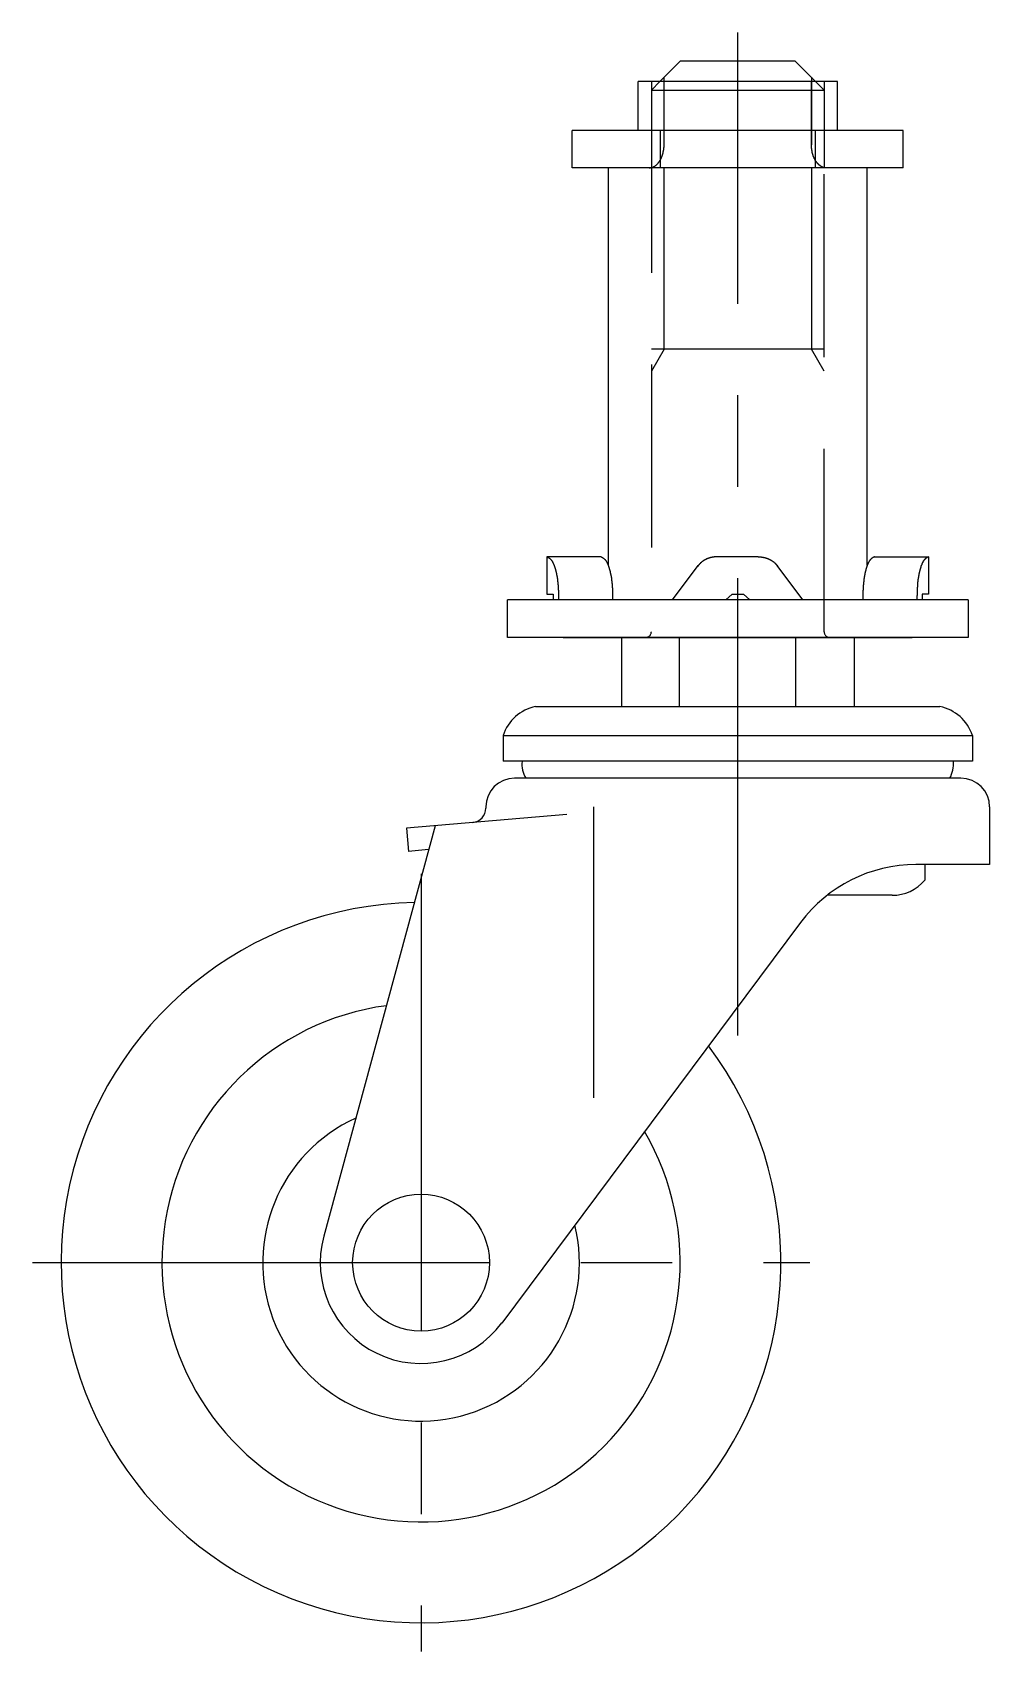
# Model space of a CAD drawing. Extents: x -158 to 42, y -44 to 169.
# Drawn here: x -27 to 39.5, y -27 to 85.4 of the extents above; entities that cross this region are included whole.
import ezdxf

# ---------------------------------------------------------------- set-up
doc = ezdxf.new("R2010")
doc.units = 0
doc.linetypes.add('CENTER', pattern=[50.8, 31.75, -6.35, 6.35, -6.35])
doc.linetypes.add('DASHED', pattern=[19.05, 12.7, -6.35])
doc.layers.get('0').update_dxf_attribs({"linetype": 'CONTINUOUS'})
doc.layers.add('CENTER', color=1, linetype='CONTINUOUS')

msp = doc.modelspace()

# ---------------------------------------------------------------- linework, layer by layer
at = {"color": 7, "linetype": 'CONTINUOUS'}
for p, q in [((18, 83.4), (16.6, 82)), ((26, 83.4), (18, 83.4)), ((27.4, 82), (26, 83.4)), ((28.92, 82), (15.08, 82)), ((15.08, 78.6), (15.08, 82)), ((28.92, 78.6), (28.92, 82)), ((33.5, 78.6), (10.5, 78.6)), ((10.5, 76), (10.5, 78.6)), ((16.61, 78.6), (16.61, 76)), ((27.39, 78.6), (27.39, 76)), ((33.5, 76), (33.5, 78.6)), ((33.5, 76), (10.5, 76)), ((13, 76), (13, 48.41)), ((31, 76), (13, 76)), ((31, 48.41), (31, 76)), ((12.51, 49), (8.75, 49)), ((8.75, 49), (8.75, 46.4)), ((17.47, 46), (19.26, 48.39)), ((23.42, 49), (20.58, 49)), ((26.53, 46), (24.74, 48.39)), ((31.49, 49), (35.25, 49)), ((35.25, 49), (35.25, 46.4)), ((8.75, 46.4), (9.19, 46.4)), ((9.19, 46.4), (9.19, 46)), ((21.17, 46), (21.61, 46.4)), ((21.61, 46.4), (22.39, 46.4)), ((22.39, 46.4), (22.83, 46)), ((34.81, 46.4), (34.81, 46)), ((35.25, 46.4), (34.81, 46.4)), ((38, 46), (6, 46)), ((6, 43.4), (6, 46)), ((38, 46), (38, 43.4)), ((38, 43.4), (6, 43.4)), ((9.88, 43.4), (34.12, 43.4)), ((13.92, 43.4), (13.92, 38.6)), ((17.96, 38.6), (17.96, 43.4)), ((26.04, 38.6), (26.04, 43.4)), ((30.08, 43.4), (30.08, 38.6)), ((7.95, 38.6), (36.05, 38.6)), ((5.7, 36.6), (38.3, 36.6)), ((5.7, 36.6), (5.7, 34.8)), ((38.3, 36.6), (38.3, 34.8)), ((38.3, 34.8), (5.7, 34.8)), ((37.5, 33.63), (6.5, 33.63)), ((4.5, 31.63), (4.5, 31.55)), ((11.98, 31.63), (11.98, 11.45)), ((39.5, 31.63), (39.5, 27.63)), ((10.12, 31.12), (-1, 30.15)), ((0.98, 30.32), (-6.76, 1.84)), ((-1, 30.15), (-0.86, 28.55)), ((0.53, 28.68), (-0.86, 28.55)), ((39.5, 27.63), (34.38, 27.63)), ((35, 27.63), (35, 26.55)), ((32.72, 25.5), (28.21, 25.5)), ((26.37, 23.61), (5.61, -4.19))]:
    msp.add_line(p, q, dxfattribs=at)
at = {"color": 3, "linetype": 'DASHED'}
for p, q in [((16.88, 77.6), (16.88, 82.28)), ((27.12, 82.28), (27.12, 77.6)), ((16, 81.4), (16.6, 82)), ((16, 82), (16, 76.1)), ((16, 81.4), (16, 43.8)), ((16, 81.4), (28, 81.4)), ((16.88, 77.6), (16.88, 82)), ((27.12, 77.6), (27.12, 82)), ((28, 81.4), (27.4, 82)), ((28, 82), (28, 76.1)), ((28, 43.8), (28, 81.4)), ((16.88, 63.4), (16.88, 76)), ((27.12, 76), (27.12, 63.4)), ((28, 63.4), (16, 63.4)), ((16.88, 63.4), (16, 61.88)), ((28, 61.88), (27.12, 63.4))]:
    msp.add_line(p, q, dxfattribs=at)
for points in [[(15.85, 76, 0), (15.87, 76, 0), (15.88, 76, 0), (15.89, 76, 0), (15.9, 76, 0), (15.92, 76, 0), (15.93, 76, 0), (15.94, 76.01, 0), (15.95, 76.01, 0), (15.97, 76.01, 0), (15.98, 76.01, 0), (15.99, 76.01, 0), (16, 76.02, 0), (16.02, 76.02, 0), (16.03, 76.02, 0), (16.04, 76.03, 0), (16.05, 76.03, 0), (16.07, 76.03, 0), (16.08, 76.04, 0), (16.09, 76.04, 0), (16.1, 76.05, 0), (16.12, 76.05, 0), (16.13, 76.06, 0), (16.14, 76.06, 0), (16.15, 76.07, 0), (16.16, 76.07, 0), (16.18, 76.08, 0), (16.19, 76.09, 0), (16.2, 76.09, 0), (16.21, 76.1, 0), (16.22, 76.11, 0), (16.23, 76.11, 0), (16.25, 76.12, 0), (16.26, 76.13, 0), (16.27, 76.14, 0), (16.28, 76.15, 0), (16.29, 76.15, 0), (16.3, 76.16, 0), (16.32, 76.17, 0), (16.33, 76.18, 0), (16.34, 76.19, 0), (16.35, 76.2, 0), (16.36, 76.21, 0), (16.37, 76.22, 0), (16.38, 76.23, 0), (16.39, 76.24, 0), (16.4, 76.25, 0), (16.41, 76.26, 0), (16.42, 76.27, 0), (16.43, 76.28, 0), (16.44, 76.29, 0), (16.45, 76.3, 0), (16.46, 76.31, 0), (16.48, 76.33, 0), (16.48, 76.34, 0), (16.49, 76.35, 0), (16.5, 76.36, 0), (16.51, 76.38, 0), (16.52, 76.39, 0), (16.53, 76.4, 0), (16.54, 76.41, 0), (16.55, 76.43, 0), (16.56, 76.44, 0), (16.57, 76.45, 0), (16.58, 76.47, 0), (16.59, 76.48, 0), (16.6, 76.5, 0), (16.61, 76.51, 0), (16.61, 76.53, 0), (16.62, 76.54, 0), (16.63, 76.55, 0), (16.64, 76.57, 0), (16.65, 76.58, 0), (16.65, 76.6, 0), (16.66, 76.62, 0), (16.67, 76.63, 0), (16.68, 76.65, 0), (16.69, 76.66, 0), (16.69, 76.68, 0), (16.7, 76.69, 0), (16.71, 76.71, 0), (16.71, 76.73, 0), (16.72, 76.74, 0), (16.73, 76.76, 0), (16.73, 76.78, 0), (16.74, 76.79, 0), (16.75, 76.81, 0), (16.75, 76.83, 0), (16.76, 76.85, 0), (16.76, 76.86, 0), (16.77, 76.88, 0), (16.78, 76.9, 0), (16.78, 76.92, 0), (16.79, 76.93, 0), (16.79, 76.95, 0), (16.8, 76.97, 0), (16.8, 76.99, 0), (16.81, 77.01, 0), (16.81, 77.02, 0), (16.82, 77.04, 0), (16.82, 77.06, 0), (16.82, 77.08, 0), (16.83, 77.1, 0), (16.83, 77.12, 0), (16.84, 77.14, 0), (16.84, 77.15, 0), (16.84, 77.17, 0), (16.85, 77.19, 0), (16.85, 77.21, 0), (16.85, 77.23, 0), (16.86, 77.25, 0), (16.86, 77.27, 0), (16.86, 77.29, 0), (16.86, 77.31, 0), (16.86, 77.33, 0), (16.87, 77.35, 0), (16.87, 77.37, 0), (16.87, 77.38, 0), (16.87, 77.4, 0), (16.87, 77.42, 0), (16.88, 77.44, 0), (16.88, 77.46, 0), (16.88, 77.48, 0), (16.88, 77.5, 0), (16.88, 77.52, 0), (16.88, 77.54, 0), (16.88, 77.56, 0), (16.88, 77.58, 0), (16.88, 77.6, 0)], [(28.15, 76, 0), (28.13, 76, 0), (28.12, 76, 0), (28.11, 76, 0), (28.1, 76, 0), (28.08, 76, 0), (28.07, 76, 0), (28.06, 76.01, 0), (28.05, 76.01, 0), (28.03, 76.01, 0), (28.02, 76.01, 0), (28.01, 76.01, 0), (28, 76.02, 0), (27.98, 76.02, 0), (27.97, 76.02, 0), (27.96, 76.03, 0), (27.95, 76.03, 0), (27.93, 76.03, 0), (27.92, 76.04, 0), (27.91, 76.04, 0), (27.9, 76.05, 0), (27.88, 76.05, 0), (27.87, 76.06, 0), (27.86, 76.06, 0), (27.85, 76.07, 0), (27.84, 76.07, 0), (27.82, 76.08, 0), (27.81, 76.09, 0), (27.8, 76.09, 0), (27.79, 76.1, 0), (27.78, 76.11, 0), (27.77, 76.11, 0), (27.75, 76.12, 0), (27.74, 76.13, 0), (27.73, 76.14, 0), (27.72, 76.15, 0), (27.71, 76.15, 0), (27.7, 76.16, 0), (27.68, 76.17, 0), (27.67, 76.18, 0), (27.66, 76.19, 0), (27.65, 76.2, 0), (27.64, 76.21, 0), (27.63, 76.22, 0), (27.62, 76.23, 0), (27.61, 76.24, 0), (27.6, 76.25, 0), (27.59, 76.26, 0), (27.58, 76.27, 0), (27.57, 76.28, 0), (27.56, 76.29, 0), (27.55, 76.3, 0), (27.54, 76.31, 0), (27.52, 76.33, 0), (27.52, 76.34, 0), (27.51, 76.35, 0), (27.5, 76.36, 0), (27.49, 76.38, 0), (27.48, 76.39, 0), (27.47, 76.4, 0), (27.46, 76.41, 0), (27.45, 76.43, 0), (27.44, 76.44, 0), (27.43, 76.45, 0), (27.42, 76.47, 0), (27.41, 76.48, 0), (27.4, 76.5, 0), (27.39, 76.51, 0), (27.39, 76.53, 0), (27.38, 76.54, 0), (27.37, 76.55, 0), (27.36, 76.57, 0), (27.35, 76.58, 0), (27.35, 76.6, 0), (27.34, 76.62, 0), (27.33, 76.63, 0), (27.32, 76.65, 0), (27.31, 76.66, 0), (27.31, 76.68, 0), (27.3, 76.69, 0), (27.29, 76.71, 0), (27.29, 76.73, 0), (27.28, 76.74, 0), (27.27, 76.76, 0), (27.27, 76.78, 0), (27.26, 76.79, 0), (27.25, 76.81, 0), (27.25, 76.83, 0), (27.24, 76.85, 0), (27.24, 76.86, 0), (27.23, 76.88, 0), (27.22, 76.9, 0), (27.22, 76.92, 0), (27.21, 76.93, 0), (27.21, 76.95, 0), (27.2, 76.97, 0), (27.2, 76.99, 0), (27.19, 77.01, 0), (27.19, 77.02, 0), (27.18, 77.04, 0), (27.18, 77.06, 0), (27.18, 77.08, 0), (27.17, 77.1, 0), (27.17, 77.12, 0), (27.16, 77.14, 0), (27.16, 77.15, 0), (27.16, 77.17, 0), (27.15, 77.19, 0), (27.15, 77.21, 0), (27.15, 77.23, 0), (27.14, 77.25, 0), (27.14, 77.27, 0), (27.14, 77.29, 0), (27.14, 77.31, 0), (27.14, 77.33, 0), (27.13, 77.35, 0), (27.13, 77.37, 0), (27.13, 77.38, 0), (27.13, 77.4, 0), (27.13, 77.42, 0), (27.12, 77.44, 0), (27.12, 77.46, 0), (27.12, 77.48, 0), (27.12, 77.5, 0), (27.12, 77.52, 0), (27.12, 77.54, 0), (27.12, 77.56, 0), (27.12, 77.58, 0), (27.12, 77.6, 0)]]:
    msp.add_polyline3d(points, dxfattribs=at)
at = {"color": 7}
for points in [[(8.75, 49, 0), (8.76, 48.99, 0), (8.78, 48.98, 0), (8.79, 48.98, 0), (8.81, 48.97, 0), (8.82, 48.96, 0), (8.84, 48.95, 0), (8.85, 48.94, 0), (8.87, 48.93, 0), (8.88, 48.92, 0), (8.9, 48.91, 0), (8.91, 48.91, 0), (8.92, 48.9, 0), (8.94, 48.89, 0), (8.95, 48.88, 0), (8.96, 48.86, 0), (8.97, 48.85, 0), (8.99, 48.84, 0), (9, 48.83, 0), (9.01, 48.82, 0), (9.02, 48.81, 0), (9.03, 48.79, 0), (9.04, 48.78, 0), (9.05, 48.77, 0), (9.06, 48.76, 0), (9.07, 48.74, 0), (9.08, 48.73, 0), (9.09, 48.71, 0), (9.1, 48.7, 0), (9.11, 48.69, 0), (9.12, 48.67, 0), (9.13, 48.66, 0), (9.14, 48.64, 0), (9.14, 48.63, 0), (9.15, 48.61, 0), (9.16, 48.6, 0), (9.17, 48.58, 0), (9.18, 48.57, 0), (9.18, 48.55, 0), (9.19, 48.53, 0), (9.2, 48.52, 0), (9.2, 48.5, 0), (9.21, 48.49, 0), (9.22, 48.47, 0), (9.22, 48.45, 0), (9.23, 48.44, 0), (9.24, 48.42, 0), (9.24, 48.41, 0), (9.25, 48.39, 0), (9.25, 48.37, 0), (9.26, 48.36, 0), (9.27, 48.34, 0), (9.27, 48.32, 0), (9.28, 48.31, 0), (9.28, 48.29, 0), (9.29, 48.27, 0), (9.29, 48.26, 0), (9.3, 48.24, 0), (9.3, 48.22, 0), (9.31, 48.21, 0), (9.31, 48.19, 0), (9.32, 48.17, 0), (9.32, 48.16, 0), (9.33, 48.14, 0), (9.33, 48.12, 0), (9.34, 48.1, 0), (9.34, 48.09, 0), (9.35, 48.07, 0), (9.35, 48.05, 0), (9.36, 48.04, 0), (9.36, 48.02, 0), (9.37, 48, 0), (9.37, 47.99, 0), (9.37, 47.97, 0), (9.38, 47.95, 0), (9.38, 47.94, 0), (9.39, 47.92, 0), (9.39, 47.9, 0), (9.39, 47.89, 0), (9.4, 47.87, 0), (9.4, 47.85, 0), (9.4, 47.84, 0), (9.41, 47.82, 0), (9.41, 47.8, 0), (9.41, 47.79, 0), (9.42, 47.77, 0), (9.42, 47.75, 0), (9.42, 47.74, 0), (9.43, 47.72, 0), (9.43, 47.7, 0), (9.43, 47.69, 0), (9.44, 47.67, 0), (9.44, 47.65, 0), (9.44, 47.64, 0), (9.45, 47.62, 0), (9.45, 47.6, 0), (9.45, 47.59, 0), (9.45, 47.57, 0), (9.46, 47.55, 0), (9.46, 47.54, 0), (9.46, 47.52, 0), (9.46, 47.5, 0), (9.47, 47.49, 0), (9.47, 47.47, 0), (9.47, 47.45, 0), (9.47, 47.44, 0), (9.48, 47.42, 0), (9.48, 47.4, 0), (9.48, 47.39, 0), (9.48, 47.37, 0), (9.48, 47.35, 0), (9.49, 47.34, 0), (9.49, 47.32, 0), (9.49, 47.3, 0), (9.49, 47.29, 0), (9.49, 47.27, 0), (9.5, 47.25, 0), (9.5, 47.24, 0), (9.5, 47.22, 0), (9.5, 47.2, 0), (9.5, 47.19, 0), (9.5, 47.17, 0), (9.51, 47.15, 0), (9.51, 47.14, 0), (9.51, 47.12, 0), (9.51, 47.1, 0), (9.51, 47.09, 0), (9.51, 47.07, 0), (9.51, 47.05, 0), (9.52, 47.04, 0), (9.52, 47.02, 0), (9.52, 47, 0), (9.52, 46.99, 0), (9.52, 46.97, 0), (9.52, 46.95, 0), (9.52, 46.94, 0), (9.52, 46.92, 0), (9.52, 46.9, 0), (9.53, 46.89, 0), (9.53, 46.87, 0), (9.53, 46.85, 0), (9.53, 46.84, 0), (9.53, 46.82, 0), (9.53, 46.8, 0), (9.53, 46.79, 0), (9.53, 46.77, 0), (9.53, 46.75, 0), (9.53, 46.74, 0), (9.53, 46.72, 0), (9.53, 46.7, 0), (9.53, 46.69, 0), (9.54, 46.67, 0), (9.54, 46.65, 0), (9.54, 46.64, 0), (9.54, 46.62, 0), (9.54, 46.6, 0), (9.54, 46.59, 0), (9.54, 46.57, 0), (9.54, 46.55, 0), (9.54, 46.53, 0), (9.54, 46.52, 0), (9.54, 46.5, 0), (9.54, 46.48, 0), (9.54, 46.47, 0), (9.54, 46.45, 0), (9.54, 46.43, 0), (9.54, 46.42, 0), (9.54, 46.4, 0), (9.54, 46.38, 0), (9.54, 46.37, 0), (9.54, 46.35, 0), (9.54, 46.33, 0), (9.54, 46.32, 0), (9.55, 46.3, 0), (9.55, 46.28, 0), (9.55, 46.27, 0), (9.55, 46.25, 0), (9.55, 46.23, 0), (9.55, 46.22, 0), (9.55, 46.2, 0), (9.55, 46.18, 0), (9.55, 46.17, 0), (9.55, 46.15, 0), (9.55, 46.13, 0), (9.55, 46.12, 0), (9.55, 46.1, 0), (9.55, 46.08, 0), (9.55, 46.07, 0), (9.55, 46.05, 0), (9.55, 46.03, 0), (9.55, 46.02, 0), (9.55, 46, 0)], [(12.51, 49, 0), (12.52, 48.99, 0), (12.54, 48.98, 0), (12.55, 48.98, 0), (12.57, 48.97, 0), (12.58, 48.96, 0), (12.6, 48.95, 0), (12.61, 48.94, 0), (12.63, 48.93, 0), (12.64, 48.92, 0), (12.65, 48.91, 0), (12.67, 48.91, 0), (12.68, 48.9, 0), (12.69, 48.89, 0), (12.71, 48.88, 0), (12.72, 48.86, 0), (12.73, 48.85, 0), (12.74, 48.84, 0), (12.76, 48.83, 0), (12.77, 48.82, 0), (12.78, 48.81, 0), (12.79, 48.79, 0), (12.8, 48.78, 0), (12.81, 48.77, 0), (12.82, 48.76, 0), (12.83, 48.74, 0), (12.84, 48.73, 0), (12.85, 48.71, 0), (12.86, 48.7, 0), (12.87, 48.69, 0), (12.88, 48.67, 0), (12.89, 48.66, 0), (12.89, 48.64, 0), (12.9, 48.63, 0), (12.91, 48.61, 0), (12.92, 48.6, 0), (12.93, 48.58, 0), (12.93, 48.57, 0), (12.94, 48.55, 0), (12.95, 48.53, 0), (12.96, 48.52, 0), (12.96, 48.5, 0), (12.97, 48.49, 0), (12.98, 48.47, 0), (12.98, 48.45, 0), (12.99, 48.44, 0), (13, 48.42, 0), (13, 48.41, 0), (13.01, 48.39, 0), (13.01, 48.37, 0), (13.02, 48.36, 0), (13.03, 48.34, 0), (13.03, 48.32, 0), (13.04, 48.31, 0), (13.04, 48.29, 0), (13.05, 48.27, 0), (13.05, 48.26, 0), (13.06, 48.24, 0), (13.06, 48.22, 0), (13.07, 48.21, 0), (13.07, 48.19, 0), (13.08, 48.17, 0), (13.08, 48.16, 0), (13.09, 48.14, 0), (13.09, 48.12, 0), (13.1, 48.1, 0), (13.1, 48.09, 0), (13.11, 48.07, 0), (13.11, 48.05, 0), (13.12, 48.04, 0), (13.12, 48.02, 0), (13.12, 48, 0), (13.13, 47.99, 0), (13.13, 47.97, 0), (13.14, 47.95, 0), (13.14, 47.94, 0), (13.14, 47.92, 0), (13.15, 47.9, 0), (13.15, 47.89, 0), (13.16, 47.87, 0), (13.16, 47.85, 0), (13.16, 47.84, 0), (13.17, 47.82, 0), (13.17, 47.8, 0), (13.17, 47.79, 0), (13.18, 47.77, 0), (13.18, 47.75, 0), (13.18, 47.74, 0), (13.19, 47.72, 0), (13.19, 47.7, 0), (13.19, 47.69, 0), (13.2, 47.67, 0), (13.2, 47.65, 0), (13.2, 47.64, 0), (13.2, 47.62, 0), (13.21, 47.6, 0), (13.21, 47.59, 0), (13.21, 47.57, 0), (13.22, 47.55, 0), (13.22, 47.54, 0), (13.22, 47.52, 0), (13.22, 47.5, 0), (13.23, 47.49, 0), (13.23, 47.47, 0), (13.23, 47.45, 0), (13.23, 47.44, 0), (13.23, 47.42, 0), (13.24, 47.4, 0), (13.24, 47.39, 0), (13.24, 47.37, 0), (13.24, 47.35, 0), (13.24, 47.34, 0), (13.25, 47.32, 0), (13.25, 47.3, 0), (13.25, 47.29, 0), (13.25, 47.27, 0), (13.25, 47.25, 0), (13.26, 47.24, 0), (13.26, 47.22, 0), (13.26, 47.2, 0), (13.26, 47.19, 0), (13.26, 47.17, 0), (13.26, 47.15, 0), (13.27, 47.14, 0), (13.27, 47.12, 0), (13.27, 47.1, 0), (13.27, 47.09, 0), (13.27, 47.07, 0), (13.27, 47.05, 0), (13.27, 47.04, 0), (13.28, 47.02, 0), (13.28, 47, 0), (13.28, 46.99, 0), (13.28, 46.97, 0), (13.28, 46.95, 0), (13.28, 46.94, 0), (13.28, 46.92, 0), (13.28, 46.9, 0), (13.28, 46.89, 0), (13.28, 46.87, 0), (13.29, 46.85, 0), (13.29, 46.84, 0), (13.29, 46.82, 0), (13.29, 46.8, 0), (13.29, 46.79, 0), (13.29, 46.77, 0), (13.29, 46.75, 0), (13.29, 46.74, 0), (13.29, 46.72, 0), (13.29, 46.7, 0), (13.29, 46.69, 0), (13.29, 46.67, 0), (13.29, 46.65, 0), (13.3, 46.64, 0), (13.3, 46.62, 0), (13.3, 46.6, 0), (13.3, 46.59, 0), (13.3, 46.57, 0), (13.3, 46.55, 0), (13.3, 46.53, 0), (13.3, 46.52, 0), (13.3, 46.5, 0), (13.3, 46.48, 0), (13.3, 46.47, 0), (13.3, 46.45, 0), (13.3, 46.43, 0), (13.3, 46.42, 0), (13.3, 46.4, 0), (13.3, 46.38, 0), (13.3, 46.37, 0), (13.3, 46.35, 0), (13.3, 46.33, 0), (13.3, 46.32, 0), (13.3, 46.3, 0), (13.3, 46.28, 0), (13.3, 46.27, 0), (13.3, 46.25, 0), (13.3, 46.23, 0), (13.31, 46.22, 0), (13.31, 46.2, 0), (13.31, 46.18, 0), (13.31, 46.17, 0), (13.31, 46.15, 0), (13.31, 46.13, 0), (13.31, 46.12, 0), (13.31, 46.1, 0), (13.31, 46.08, 0), (13.31, 46.07, 0), (13.31, 46.05, 0), (13.31, 46.03, 0), (13.31, 46.02, 0), (13.31, 46, 0)], [(31.49, 49, 0), (31.48, 48.99, 0), (31.46, 48.98, 0), (31.45, 48.98, 0), (31.43, 48.97, 0), (31.42, 48.96, 0), (31.4, 48.95, 0), (31.39, 48.94, 0), (31.37, 48.93, 0), (31.36, 48.92, 0), (31.35, 48.91, 0), (31.33, 48.91, 0), (31.32, 48.9, 0), (31.31, 48.89, 0), (31.29, 48.88, 0), (31.28, 48.86, 0), (31.27, 48.85, 0), (31.26, 48.84, 0), (31.24, 48.83, 0), (31.23, 48.82, 0), (31.22, 48.81, 0), (31.21, 48.79, 0), (31.2, 48.78, 0), (31.19, 48.77, 0), (31.18, 48.76, 0), (31.17, 48.74, 0), (31.16, 48.73, 0), (31.15, 48.71, 0), (31.14, 48.7, 0), (31.13, 48.69, 0), (31.12, 48.67, 0), (31.11, 48.66, 0), (31.11, 48.64, 0), (31.1, 48.63, 0), (31.09, 48.61, 0), (31.08, 48.6, 0), (31.07, 48.58, 0), (31.07, 48.57, 0), (31.06, 48.55, 0), (31.05, 48.53, 0), (31.04, 48.52, 0), (31.04, 48.5, 0), (31.03, 48.49, 0), (31.02, 48.47, 0), (31.02, 48.45, 0), (31.01, 48.44, 0), (31, 48.42, 0), (31, 48.41, 0), (30.99, 48.39, 0), (30.99, 48.37, 0), (30.98, 48.36, 0), (30.97, 48.34, 0), (30.97, 48.32, 0), (30.96, 48.31, 0), (30.96, 48.29, 0), (30.95, 48.27, 0), (30.95, 48.26, 0), (30.94, 48.24, 0), (30.94, 48.22, 0), (30.93, 48.21, 0), (30.93, 48.19, 0), (30.92, 48.17, 0), (30.92, 48.16, 0), (30.91, 48.14, 0), (30.91, 48.12, 0), (30.9, 48.1, 0), (30.9, 48.09, 0), (30.89, 48.07, 0), (30.89, 48.05, 0), (30.88, 48.04, 0), (30.88, 48.02, 0), (30.88, 48, 0), (30.87, 47.99, 0), (30.87, 47.97, 0), (30.86, 47.95, 0), (30.86, 47.94, 0), (30.86, 47.92, 0), (30.85, 47.9, 0), (30.85, 47.89, 0), (30.84, 47.87, 0), (30.84, 47.85, 0), (30.84, 47.84, 0), (30.83, 47.82, 0), (30.83, 47.8, 0), (30.83, 47.79, 0), (30.82, 47.77, 0), (30.82, 47.75, 0), (30.82, 47.74, 0), (30.81, 47.72, 0), (30.81, 47.7, 0), (30.81, 47.69, 0), (30.8, 47.67, 0), (30.8, 47.65, 0), (30.8, 47.64, 0), (30.8, 47.62, 0), (30.79, 47.6, 0), (30.79, 47.59, 0), (30.79, 47.57, 0), (30.78, 47.55, 0), (30.78, 47.54, 0), (30.78, 47.52, 0), (30.78, 47.5, 0), (30.77, 47.49, 0), (30.77, 47.47, 0), (30.77, 47.45, 0), (30.77, 47.44, 0), (30.77, 47.42, 0), (30.76, 47.4, 0), (30.76, 47.39, 0), (30.76, 47.37, 0), (30.76, 47.35, 0), (30.75, 47.34, 0), (30.75, 47.32, 0), (30.75, 47.3, 0), (30.75, 47.29, 0), (30.75, 47.27, 0), (30.75, 47.25, 0), (30.74, 47.24, 0), (30.74, 47.22, 0), (30.74, 47.2, 0), (30.74, 47.19, 0), (30.74, 47.17, 0), (30.74, 47.15, 0), (30.73, 47.14, 0), (30.73, 47.12, 0), (30.73, 47.1, 0), (30.73, 47.09, 0), (30.73, 47.07, 0), (30.73, 47.05, 0), (30.73, 47.04, 0), (30.72, 47.02, 0), (30.72, 47, 0), (30.72, 46.99, 0), (30.72, 46.97, 0), (30.72, 46.95, 0), (30.72, 46.94, 0), (30.72, 46.92, 0), (30.72, 46.9, 0), (30.72, 46.89, 0), (30.72, 46.87, 0), (30.71, 46.85, 0), (30.71, 46.84, 0), (30.71, 46.82, 0), (30.71, 46.8, 0), (30.71, 46.79, 0), (30.71, 46.77, 0), (30.71, 46.75, 0), (30.71, 46.74, 0), (30.71, 46.72, 0), (30.71, 46.7, 0), (30.71, 46.69, 0), (30.71, 46.67, 0), (30.7, 46.65, 0), (30.7, 46.64, 0), (30.7, 46.62, 0), (30.7, 46.6, 0), (30.7, 46.59, 0), (30.7, 46.57, 0), (30.7, 46.55, 0), (30.7, 46.53, 0), (30.7, 46.52, 0), (30.7, 46.5, 0), (30.7, 46.48, 0), (30.7, 46.47, 0), (30.7, 46.45, 0), (30.7, 46.43, 0), (30.7, 46.42, 0), (30.7, 46.4, 0), (30.7, 46.38, 0), (30.7, 46.37, 0), (30.7, 46.35, 0), (30.7, 46.33, 0), (30.7, 46.32, 0), (30.7, 46.3, 0), (30.7, 46.28, 0), (30.7, 46.27, 0), (30.7, 46.25, 0), (30.7, 46.23, 0), (30.69, 46.22, 0), (30.69, 46.2, 0), (30.69, 46.18, 0), (30.69, 46.17, 0), (30.69, 46.15, 0), (30.69, 46.13, 0), (30.69, 46.12, 0), (30.69, 46.1, 0), (30.69, 46.08, 0), (30.69, 46.07, 0), (30.69, 46.05, 0), (30.69, 46.03, 0), (30.69, 46.02, 0), (30.69, 46, 0)], [(35.25, 49, 0), (35.23, 48.99, 0), (35.22, 48.98, 0), (35.21, 48.98, 0), (35.19, 48.97, 0), (35.18, 48.96, 0), (35.16, 48.95, 0), (35.15, 48.94, 0), (35.13, 48.93, 0), (35.12, 48.92, 0), (35.1, 48.91, 0), (35.09, 48.91, 0), (35.08, 48.9, 0), (35.06, 48.89, 0), (35.05, 48.88, 0), (35.04, 48.86, 0), (35.03, 48.85, 0), (35.01, 48.84, 0), (35, 48.83, 0), (34.99, 48.82, 0), (34.98, 48.81, 0), (34.97, 48.79, 0), (34.96, 48.78, 0), (34.95, 48.77, 0), (34.94, 48.76, 0), (34.93, 48.74, 0), (34.92, 48.73, 0), (34.91, 48.71, 0), (34.9, 48.7, 0), (34.89, 48.69, 0), (34.88, 48.67, 0), (34.87, 48.66, 0), (34.86, 48.64, 0), (34.86, 48.63, 0), (34.85, 48.61, 0), (34.84, 48.6, 0), (34.83, 48.58, 0), (34.82, 48.57, 0), (34.82, 48.55, 0), (34.81, 48.53, 0), (34.8, 48.52, 0), (34.8, 48.5, 0), (34.79, 48.49, 0), (34.78, 48.47, 0), (34.78, 48.45, 0), (34.77, 48.44, 0), (34.76, 48.42, 0), (34.76, 48.41, 0), (34.75, 48.39, 0), (34.75, 48.37, 0), (34.74, 48.36, 0), (34.73, 48.34, 0), (34.73, 48.32, 0), (34.72, 48.31, 0), (34.72, 48.29, 0), (34.71, 48.27, 0), (34.71, 48.26, 0), (34.7, 48.24, 0), (34.7, 48.22, 0), (34.69, 48.21, 0), (34.69, 48.19, 0), (34.68, 48.17, 0), (34.68, 48.16, 0), (34.67, 48.14, 0), (34.67, 48.12, 0), (34.66, 48.1, 0), (34.66, 48.09, 0), (34.65, 48.07, 0), (34.65, 48.05, 0), (34.64, 48.04, 0), (34.64, 48.02, 0), (34.63, 48, 0), (34.63, 47.99, 0), (34.63, 47.97, 0), (34.62, 47.95, 0), (34.62, 47.94, 0), (34.61, 47.92, 0), (34.61, 47.9, 0), (34.61, 47.89, 0), (34.6, 47.87, 0), (34.6, 47.85, 0), (34.6, 47.84, 0), (34.59, 47.82, 0), (34.59, 47.8, 0), (34.59, 47.79, 0), (34.58, 47.77, 0), (34.58, 47.75, 0), (34.58, 47.74, 0), (34.57, 47.72, 0), (34.57, 47.7, 0), (34.57, 47.69, 0), (34.56, 47.67, 0), (34.56, 47.65, 0), (34.56, 47.64, 0), (34.55, 47.62, 0), (34.55, 47.6, 0), (34.55, 47.59, 0), (34.55, 47.57, 0), (34.54, 47.55, 0), (34.54, 47.54, 0), (34.54, 47.52, 0), (34.54, 47.5, 0), (34.53, 47.49, 0), (34.53, 47.47, 0), (34.53, 47.45, 0), (34.53, 47.44, 0), (34.52, 47.42, 0), (34.52, 47.4, 0), (34.52, 47.39, 0), (34.52, 47.37, 0), (34.52, 47.35, 0), (34.51, 47.34, 0), (34.51, 47.32, 0), (34.51, 47.3, 0), (34.51, 47.29, 0), (34.51, 47.27, 0), (34.5, 47.25, 0), (34.5, 47.24, 0), (34.5, 47.22, 0), (34.5, 47.2, 0), (34.5, 47.19, 0), (34.5, 47.17, 0), (34.49, 47.15, 0), (34.49, 47.14, 0), (34.49, 47.12, 0), (34.49, 47.1, 0), (34.49, 47.09, 0), (34.49, 47.07, 0), (34.49, 47.05, 0), (34.48, 47.04, 0), (34.48, 47.02, 0), (34.48, 47, 0), (34.48, 46.99, 0), (34.48, 46.97, 0), (34.48, 46.95, 0), (34.48, 46.94, 0), (34.48, 46.92, 0), (34.48, 46.9, 0), (34.47, 46.89, 0), (34.47, 46.87, 0), (34.47, 46.85, 0), (34.47, 46.84, 0), (34.47, 46.82, 0), (34.47, 46.8, 0), (34.47, 46.79, 0), (34.47, 46.77, 0), (34.47, 46.75, 0), (34.47, 46.74, 0), (34.47, 46.72, 0), (34.47, 46.7, 0), (34.47, 46.69, 0), (34.46, 46.67, 0), (34.46, 46.65, 0), (34.46, 46.64, 0), (34.46, 46.62, 0), (34.46, 46.6, 0), (34.46, 46.59, 0), (34.46, 46.57, 0), (34.46, 46.55, 0), (34.46, 46.53, 0), (34.46, 46.52, 0), (34.46, 46.5, 0), (34.46, 46.48, 0), (34.46, 46.47, 0), (34.46, 46.45, 0), (34.46, 46.43, 0), (34.46, 46.42, 0), (34.46, 46.4, 0), (34.46, 46.38, 0), (34.46, 46.37, 0), (34.46, 46.35, 0), (34.46, 46.33, 0), (34.46, 46.32, 0), (34.45, 46.3, 0), (34.45, 46.28, 0), (34.45, 46.27, 0), (34.45, 46.25, 0), (34.45, 46.23, 0), (34.45, 46.22, 0), (34.45, 46.2, 0), (34.45, 46.18, 0), (34.45, 46.17, 0), (34.45, 46.15, 0), (34.45, 46.13, 0), (34.45, 46.12, 0), (34.45, 46.1, 0), (34.45, 46.08, 0), (34.45, 46.07, 0), (34.45, 46.05, 0), (34.45, 46.03, 0), (34.45, 46.02, 0), (34.45, 46, 0)]]:
    msp.add_polyline3d(points, dxfattribs=at)
at = {"color": 7, "linetype": 'CONTINUOUS'}
for points in [[(20.58, 49, 0), (20.57, 49, 0), (20.55, 49, 0), (20.54, 49, 0), (20.53, 49, 0), (20.51, 49, 0), (20.5, 49, 0), (20.49, 49, 0), (20.47, 49, 0), (20.46, 49, 0), (20.45, 49, 0), (20.43, 48.99, 0), (20.42, 48.99, 0), (20.41, 48.99, 0), (20.39, 48.99, 0), (20.38, 48.99, 0), (20.37, 48.99, 0), (20.36, 48.99, 0), (20.34, 48.98, 0), (20.33, 48.98, 0), (20.32, 48.98, 0), (20.3, 48.98, 0), (20.29, 48.98, 0), (20.28, 48.98, 0), (20.26, 48.97, 0), (20.25, 48.97, 0), (20.24, 48.97, 0), (20.23, 48.97, 0), (20.21, 48.96, 0), (20.2, 48.96, 0), (20.19, 48.96, 0), (20.17, 48.96, 0), (20.16, 48.95, 0), (20.15, 48.95, 0), (20.14, 48.95, 0), (20.12, 48.94, 0), (20.11, 48.94, 0), (20.1, 48.94, 0), (20.09, 48.93, 0), (20.07, 48.93, 0), (20.06, 48.93, 0), (20.05, 48.92, 0), (20.04, 48.92, 0), (20.02, 48.91, 0), (20.01, 48.91, 0), (20, 48.91, 0), (19.99, 48.9, 0), (19.97, 48.9, 0), (19.96, 48.89, 0), (19.95, 48.89, 0), (19.94, 48.88, 0), (19.93, 48.88, 0), (19.91, 48.88, 0), (19.9, 48.87, 0), (19.89, 48.87, 0), (19.88, 48.86, 0), (19.87, 48.86, 0), (19.85, 48.85, 0), (19.84, 48.85, 0), (19.83, 48.84, 0), (19.82, 48.83, 0), (19.81, 48.83, 0), (19.8, 48.82, 0), (19.79, 48.82, 0), (19.77, 48.81, 0), (19.76, 48.81, 0), (19.75, 48.8, 0), (19.74, 48.79, 0), (19.73, 48.79, 0), (19.72, 48.78, 0), (19.71, 48.78, 0), (19.7, 48.77, 0), (19.69, 48.76, 0), (19.67, 48.76, 0), (19.66, 48.75, 0), (19.65, 48.74, 0), (19.64, 48.74, 0), (19.63, 48.73, 0), (19.62, 48.72, 0), (19.61, 48.72, 0), (19.6, 48.71, 0), (19.59, 48.7, 0), (19.58, 48.7, 0), (19.57, 48.69, 0), (19.56, 48.68, 0), (19.55, 48.67, 0), (19.54, 48.67, 0), (19.53, 48.66, 0), (19.52, 48.65, 0), (19.51, 48.65, 0), (19.5, 48.64, 0), (19.49, 48.63, 0), (19.48, 48.62, 0), (19.47, 48.61, 0), (19.46, 48.61, 0), (19.45, 48.6, 0), (19.45, 48.59, 0), (19.44, 48.58, 0), (19.43, 48.57, 0), (19.42, 48.57, 0), (19.41, 48.56, 0), (19.4, 48.55, 0), (19.39, 48.54, 0), (19.38, 48.53, 0), (19.38, 48.52, 0), (19.37, 48.52, 0), (19.36, 48.51, 0), (19.35, 48.5, 0), (19.34, 48.49, 0), (19.34, 48.48, 0), (19.33, 48.47, 0), (19.32, 48.46, 0), (19.31, 48.45, 0), (19.3, 48.44, 0), (19.3, 48.44, 0), (19.29, 48.43, 0), (19.28, 48.42, 0), (19.27, 48.41, 0), (19.27, 48.4, 0), (19.26, 48.39, 0), (19.25, 48.38, 0), (19.25, 48.37, 0), (19.24, 48.36, 0), (19.23, 48.35, 0), (19.23, 48.34, 0), (19.22, 48.33, 0), (19.21, 48.32, 0), (19.21, 48.31, 0), (19.2, 48.3, 0)], [(23.42, 49, 0), (23.43, 49, 0), (23.45, 49, 0), (23.46, 49, 0), (23.47, 49, 0), (23.49, 49, 0), (23.5, 49, 0), (23.51, 49, 0), (23.53, 49, 0), (23.54, 49, 0), (23.55, 49, 0), (23.57, 48.99, 0), (23.58, 48.99, 0), (23.59, 48.99, 0), (23.61, 48.99, 0), (23.62, 48.99, 0), (23.63, 48.99, 0), (23.64, 48.99, 0), (23.66, 48.98, 0), (23.67, 48.98, 0), (23.68, 48.98, 0), (23.7, 48.98, 0), (23.71, 48.98, 0), (23.72, 48.98, 0), (23.74, 48.97, 0), (23.75, 48.97, 0), (23.76, 48.97, 0), (23.77, 48.97, 0), (23.79, 48.96, 0), (23.8, 48.96, 0), (23.81, 48.96, 0), (23.83, 48.96, 0), (23.84, 48.95, 0), (23.85, 48.95, 0), (23.86, 48.95, 0), (23.88, 48.94, 0), (23.89, 48.94, 0), (23.9, 48.94, 0), (23.91, 48.93, 0), (23.93, 48.93, 0), (23.94, 48.93, 0), (23.95, 48.92, 0), (23.96, 48.92, 0), (23.98, 48.91, 0), (23.99, 48.91, 0), (24, 48.91, 0), (24.01, 48.9, 0), (24.03, 48.9, 0), (24.04, 48.89, 0), (24.05, 48.89, 0), (24.06, 48.88, 0), (24.07, 48.88, 0), (24.09, 48.88, 0), (24.1, 48.87, 0), (24.11, 48.87, 0), (24.12, 48.86, 0), (24.13, 48.86, 0), (24.15, 48.85, 0), (24.16, 48.85, 0), (24.17, 48.84, 0), (24.18, 48.83, 0), (24.19, 48.83, 0), (24.2, 48.82, 0), (24.21, 48.82, 0), (24.23, 48.81, 0), (24.24, 48.81, 0), (24.25, 48.8, 0), (24.26, 48.79, 0), (24.27, 48.79, 0), (24.28, 48.78, 0), (24.29, 48.78, 0), (24.3, 48.77, 0), (24.31, 48.76, 0), (24.33, 48.76, 0), (24.34, 48.75, 0), (24.35, 48.74, 0), (24.36, 48.74, 0), (24.37, 48.73, 0), (24.38, 48.72, 0), (24.39, 48.72, 0), (24.4, 48.71, 0), (24.41, 48.7, 0), (24.42, 48.7, 0), (24.43, 48.69, 0), (24.44, 48.68, 0), (24.45, 48.67, 0), (24.46, 48.67, 0), (24.47, 48.66, 0), (24.48, 48.65, 0), (24.49, 48.65, 0), (24.5, 48.64, 0), (24.51, 48.63, 0), (24.52, 48.62, 0), (24.53, 48.61, 0), (24.54, 48.61, 0), (24.55, 48.6, 0), (24.55, 48.59, 0), (24.56, 48.58, 0), (24.57, 48.57, 0), (24.58, 48.57, 0), (24.59, 48.56, 0), (24.6, 48.55, 0), (24.61, 48.54, 0), (24.62, 48.53, 0), (24.62, 48.52, 0), (24.63, 48.52, 0), (24.64, 48.51, 0), (24.65, 48.5, 0), (24.66, 48.49, 0), (24.66, 48.48, 0), (24.67, 48.47, 0), (24.68, 48.46, 0), (24.69, 48.45, 0), (24.7, 48.44, 0), (24.7, 48.44, 0), (24.71, 48.43, 0), (24.72, 48.42, 0), (24.73, 48.41, 0), (24.73, 48.4, 0), (24.74, 48.39, 0), (24.75, 48.38, 0), (24.75, 48.37, 0), (24.76, 48.36, 0), (24.77, 48.35, 0), (24.77, 48.34, 0), (24.78, 48.33, 0), (24.79, 48.32, 0), (24.79, 48.31, 0), (24.8, 48.3, 0)]]:
    msp.add_polyline3d(points, dxfattribs=at)
msp.add_circle((0, 0), 4.75, dxfattribs=at)
at = {"color": 3, "linetype": 'DASHED'}
for centre, start, end in [((15.6, 43.8), 270, 0), ((28.4, 43.8), 180, 270)]:
    msp.add_arc(centre, 0.4, start, end, dxfattribs=at)
at = {"color": 7, "linetype": 'CONTINUOUS'}
for centre, radius, start, end in [((8.55, 35.66), 3, 101.5188, 161.7483), ((35.45, 35.66), 3, 18.2517, 78.4812), ((9, 34.61), 1.99, 174.6523, 209.7503), ((35, 34.61), 1.99, 330.2497, 5.3477), ((6.5, 31.63), 2, 90, 180), ((37.5, 31.63), 2, 0, 90), ((3.5, 31.55), 1, 275, 0), ((34.38, 17.63), 10, 90, 143.2521), ((32.72, 28.5), 3, 270, 319.4584), ((0, 0), 25, 91.0621, 36.9919), ((0, 0), 18, 97.6873, 30.3667), ((0, 0), 11, 114.3231, 13.7309), ((0, 0), 7, 164.8019, 323.2521)]:
    msp.add_arc(centre, radius, start, end, dxfattribs=at)
at = {"layer": 'CENTER', "color": 1, "linetype": 'CENTER'}
for p, q in [((22, 15.76), (22, 85.4)), ((0, 27), (0, -27)), ((-27, 0), (27, 0))]:
    msp.add_line(p, q, dxfattribs=at)

doc.saveas('drawing.dxf')
